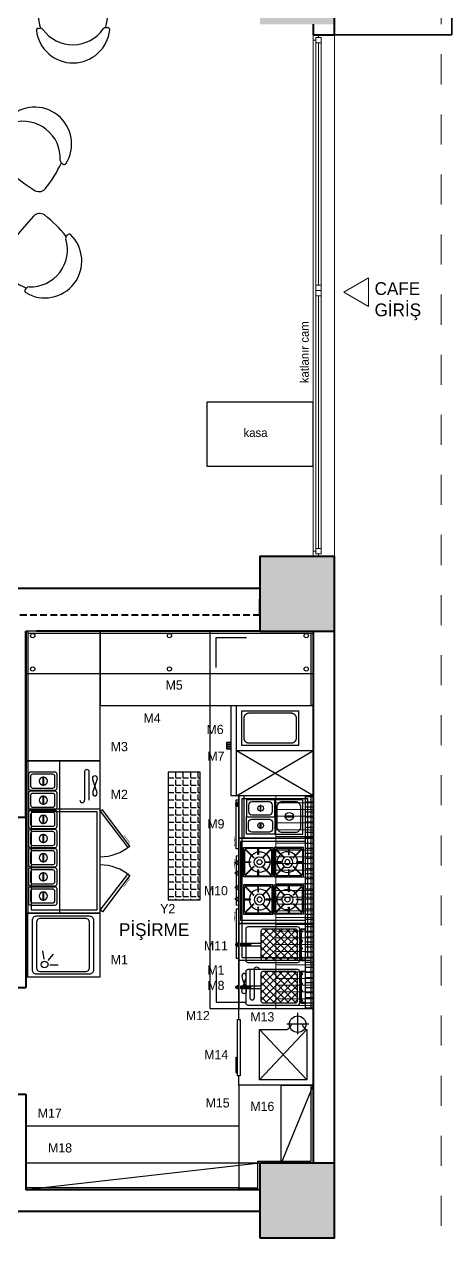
# Model space of a CAD drawing. Header units: millimetres. Extents: x 74484 to 75733, y -23294 to -20860.
# Drawn here: x 75233 to 75634, y -23294 to -22154 of the extents above; entities that cross this region are included whole.
import ezdxf
from ezdxf.enums import TextEntityAlignment as Align

# ---------------------------------------------------------------- set-up
doc = ezdxf.new("R2010")
doc.units = ezdxf.units.MM
doc.linetypes.add('Dashed', pattern=[564.444447, 282.222223, -282.222223])
doc.linetypes.add('tipC$0$HIDDEN2', pattern=[4.7625, 3.175, -1.5875])
for name, color, linetype in [('002 Çizgi', 7, 'Continuous'), ('CIHAZ', 2, 'Continuous'), ('S2000-002 Çizgi', 7, 'Continuous')]:
    doc.layers.add(name, color=color, linetype=linetype)
doc.layers.add('0_Pen_No__62', color=7, linetype='Continuous', lineweight=20, true_color=0xaaaaaa)
for name, color, linetype, lineweight in [('0_Pen_No__7', 7, 'Continuous', 35), ('d duvar', 175, 'Continuous', 40), ('d olcu ic mimari', 251, 'Continuous', 13), ('d pencere', 154, 'Continuous', 13), ('d tarama', 253, 'Continuous', 18), ('d tefriş', 133, 'Continuous', 30), ('d yazi', 155, 'Continuous', 13)]:
    doc.layers.add(name, color=color, linetype=linetype, lineweight=lineweight)
doc.styles.get("Standard").update_dxf_attribs({"font": 'GOTHIC.TTF'})
doc.styles.add('TAKSİM', font='GOTHIC.TTF', dxfattribs={"height": 20})

# ---------------------------------------------------------------- blocks, each defined once
blk = doc.blocks.new('BBB')
for p, q in [((-343, 392), (-343, 392)), ((-342, 392), (-342, 392)), ((-312, 372), (-322, 372)), ((-304, 372), (-312, 372)), ((327, 372), (308, 372))]:
    blk.add_line(p, q)
for centre, radius, start, end in [((2, 353), 347, 6.5329, 173.4671), ((0, 184), 345, 89.716, 144.6382), ((3, 183), 346, 35.4599, 90.2892), ((-322, 392), 20, 180, 270), ((936, 75), 1275, 166.5012, 179.4845), ((-304, 402), 30, 270, 320.9562), ((308, 402), 30, 219.0438, 270), ((-932, 78), 1275, 0.3898, 13.3764), ((327, 392), 20, 270, 0), ((-259, 92), 80, 184.5141, 264.8151), ((0, 2783), 2783, 264.5044, 275.4248), ((263, 92), 80, 270, 355.4859)]:
    blk.add_arc(centre, radius, start, end)
blk = doc.blocks.new('A$C6B106424')
at = {"layer": 'S2000-002 Çizgi'}
h = blk.add_hatch(dxfattribs=at)
h.set_pattern_fill('LINE', color=256, scale=0.5, angle=90, style=0)
h.set_pattern_definition([(90, (-1215.703, -3768.8105), (-1.5875, 1e-16), [])])
h.paths.add_polyline_path([(50.1, 4.3), (43.9, 4.3), (43.9, 0), (50.1, 0)])
for p, q in [((0, 9.3), (42.4, 81.4)), ((0, 81.4), (42.2, 9.3)), ((42.2, 81.4), (42.2, 9.3)), ((0, 9.3), (84.7, 9.3))]:
    blk.add_line(p, q, dxfattribs=at)
for points in [[(0, 4.3), (84.7, 4.3), (84.7, 81.4), (0, 81.4)], [(50.1, 0), (43.9, 0), (43.9, 4.3), (50.1, 4.3)]]:
    blk.add_lwpolyline(points, close=True, dxfattribs=at)
at = {"layer": 'S2000-002 Çizgi', "linetype": 'Dashed'}
blk.add_lwpolyline([(47.2, 67.3), (47.2, 14.3), (79.7, 14.3), (79.7, 67.3)], close=True, dxfattribs=at)
blk.add_lwpolyline([(49.2, 60.3), (49.2, 21.3, 0.414214), (54.2, 16.3), (72.7, 16.3, 0.414214), (77.7, 21.3), (77.7, 60.3, 0.414214), (72.7, 65.3), (54.2, 65.3, 0.414214)], format="xyb", close=True, dxfattribs=at)
blk = doc.blocks.new('A$C5B5611F4')
at = {"layer": 'CIHAZ', "color": 1}
for p, q in [((14.7, 68.5), (14.7, 47.9)), ((24.1, 58.2), (4, 58.2))]:
    blk.add_line(p, q, dxfattribs=at)
at = {"layer": 'CIHAZ', "color": 5, "linetype": 'Dashed'}
for p, q in [((19.8, 66.7), (67, 22.3)), ((67, 66.7), (19.8, 22.3))]:
    blk.add_line(p, q, dxfattribs=at)
at = {"layer": 'CIHAZ', "color": 5}
for points in [[(63.2, 1.8), (10.4, 1.8), (10.4, 4.3), (63.2, 4.3)], [(61.2, 1.8), (48.6, 1.8), (45.6, 0), (59.6, 0)]]:
    blk.add_lwpolyline(points, close=True, dxfattribs=at)
at = {"layer": 'CIHAZ', "color": 1}
blk.add_circle((14.7, 58.2), 7.76, dxfattribs=at)
at = {"layer": 'S2000-002 Çizgi', "linetype": 'Dashed'}
for p, q in [((19.8, 66.7), (67, 66.7)), ((67, 66.7), (67, 22.3)), ((19.8, 22.3), (19.8, 48.1)), ((67, 22.3), (19.8, 22.3))]:
    blk.add_line(p, q, dxfattribs=at)
at = {"layer": 'S2000-002 Çizgi'}
blk.add_lwpolyline([(10.4, 2.8), (0, 2.8), (0, 72.8), (72, 72.8), (72, 2.8), (63.2, 2.8)], dxfattribs=at)
at = {"layer": 'S2000-002 Çizgi', "linetype": 'Dashed'}
for centre, radius, start, end in [((11.6, 71.2), 9.4, 291.2079, 330.9566), ((11, 43), 10.2, 29.6907, 66.7752)]:
    blk.add_arc(centre, radius, start, end, dxfattribs=at)
blk = doc.blocks.new('A$C01E77913')
at = {"layer": 'S2000-002 Çizgi'}
for points in [[(2, 26.8), (15, 26.8, -0.414214), (17, 24.8), (17, 2, -0.414214), (15, 0), (2, 0, -0.414214), (0, 2), (0, 24.8, -0.414214)], [(4, 24.8), (13, 24.8, -0.414214), (15, 22.8), (15, 4, -0.414214), (13, 2), (4, 2, -0.414214), (2, 4), (2, 22.8, -0.414214)]]:
    blk.add_lwpolyline(points, format="xyb", close=True, dxfattribs=at)
blk.add_lwpolyline([(4.7, 14.3), (12.2, 14.3), (12.2, 13.5), (4.7, 13.5)], close=True, dxfattribs=at)
blk.add_circle((8.5, 13.9), 3.82, dxfattribs=at)
blk = doc.blocks.new('143-70-M')
at = {"layer": '002 Çizgi', "color": 7}
for p, q in [((27.4, -97.5), (27.4, 45.5)), ((-37.4, -66), (-37.6, -67.1)), ((-37.6, -67.1), (-37.4, -68.6)), ((-36.9, -65.1), (-37.4, -66)), ((-36.3, -64.7), (-36.9, -65.1)), ((-35.6, -64.5), (-36.3, -64.7)), ((-34.8, -64.7), (-35.6, -64.5)), ((-34.2, -65.1), (-34.8, -64.7)), ((-33.7, -66), (-34.2, -65.1)), ((-33.6, -67.1), (-33.7, -66)), ((-33.7, -68.6), (-33.6, -67.1)), ((-30.3, -60.5), (-30.3, -87.2)), ((-25.9, -87.2), (-25.9, -60.5)), ((-37.6, -81.1), (-37.4, -79.6)), ((-37.4, -68.6), (-36.9, -70.3)), ((-37.4, -79.6), (-36.9, -77.9)), ((-36.9, -70.3), (-36.3, -72.1)), ((-36.9, -77.9), (-36.3, -76)), ((-36.3, -72.1), (-35.6, -74.1)), ((-36.3, -76), (-35.6, -74.1)), ((-35.6, -74.1), (-34.8, -72.1)), ((-35.6, -74.1), (-34.8, -76)), ((-34.8, -72.1), (-34.2, -70.3)), ((-34.8, -76), (-34.2, -77.9)), ((-34.2, -70.3), (-33.7, -68.6)), ((-34.2, -77.9), (-33.7, -79.6)), ((-33.7, -79.6), (-33.6, -81.1)), ((-37.4, -82.2), (-37.6, -81.1)), ((-36.9, -83), (-37.4, -82.2)), ((-36.3, -83.5), (-36.9, -83)), ((-35.6, -83.7), (-36.3, -83.5)), ((-34.8, -83.5), (-35.6, -83.7)), ((-34.2, -83), (-34.8, -83.5)), ((-33.7, -82.2), (-34.2, -83)), ((-33.6, -81.1), (-33.7, -82.2))]:
    blk.add_line(p, q, dxfattribs=at)
for points in [[(-68.4, 10.3), (-42.6, 44.4), (-40.6, 42.9), (-66.4, 8.8)], [(-40.6, -97.5), (29.4, -97.5), (29.4, 45.5), (-40.6, 45.5)], [(-2.6, 45.5), (-2.6, -97.5), (29.4, -97.5), (29.4, 45.5)], [(-68.4, -17.5), (-42.6, -51.6), (-40.6, -50.1), (-66.4, -16)]]:
    blk.add_lwpolyline(points, close=True, dxfattribs=at)
at = {"layer": '002 Çizgi', "color": 7, "linetype": 'Dashed'}
blk.add_lwpolyline([(24.4, -49.5), (24.4, 42.5), (-37.6, 42.5), (-37.6, -49.5)], close=True, dxfattribs=at)
at = {"layer": '002 Çizgi', "color": 7, "const_width": 0.427}
for points in [[(-66.7, 12.5), (-68, 13.5), (-63.8, 19.2), (-62.7, 20.6)], [(-66.7, -19.8), (-68, -20.8), (-63.8, -26.4), (-62.7, -27.8)]]:
    blk.add_lwpolyline(points, dxfattribs=at)
at = {"layer": '002 Çizgi', "color": 7}
blk.add_lwpolyline([(27.4, -52.5), (-40.6, -52.5)], dxfattribs=at)
for centre, radius, start, end in [((-40.6, 42.9), 42.7, 229.4908, 270), ((-40.6, -50.1), 42.7, 90, 130.5092), ((-23.7, -60.5), 2.17, 0, 180), ((-28.1, -87.2), 2.17, 180, 0)]:
    blk.add_arc(centre, radius, start, end, dxfattribs=at)
at = {"layer": '002 Çizgi', "color": 7, "xscale": -1, "rotation": 90}
for p in [(26.8, 38), (26.8, 20), (26.8, 2), (26.8, -16), (26.8, -34), (26.8, -52), (26.8, -70)]:
    blk.add_blockref('A$C01E77913', p, dxfattribs=at)
blk = doc.blocks.new('A$C7E877AE3')
at = {"layer": 'S2000-002 Çizgi'}
for p, q in [((11.5, 47.3), (11.5, 39.4)), ((15.4, 49), (21.5, 43.9)), ((16.7, 52.8), (24.5, 53.9))]:
    blk.add_line(p, q, dxfattribs=at)
for points in [[(0, 68), (60, 68), (60, 70), (0, 70)], [(0, 0), (60, 0), (60, 70), (0, 70)]]:
    blk.add_lwpolyline(points, close=True, dxfattribs=at)
for points in [[(7, 6), (53, 6, 0.414214), (57, 10), (57, 60, 0.414214), (53, 64), (7, 64, 0.414214), (3, 60), (3, 10, 0.414214)], [(9, 10), (51, 10, 0.414214), (55, 14), (55, 56, 0.414214), (51, 60), (9, 60, 0.414214), (5, 56), (5, 14, 0.414214)]]:
    blk.add_lwpolyline(points, format="xyb", close=True, dxfattribs=at)
blk.add_circle((11.7, 52.3), 3.19, dxfattribs=at)
blk = doc.blocks.new('A$C604B7618')
at = {"layer": 'S2000-002 Çizgi'}
blk.add_lwpolyline([(0, 30.6), (30.6, 30.6), (30.6, 0), (0, 0), (0, 30.6)], dxfattribs=at)
blk.add_lwpolyline([(15.5, 29.5), (15.5, 23.4, -0.414214), (15.3, 23.2), (15.2, 23.2, -0.414214), (15, 23.4), (15, 29.5), (2.7, 29.5, 0.668179), (2.3, 28.6), (10.8, 20.1, -0.810443), (10.4, 19.8), (1.6, 28.6, 0.668179), (1, 28.4), (1, 15.5), (7.1, 15.5, -0.414214), (7.3, 15.3), (7.3, 15.2, -0.414214), (7.1, 15), (1, 15), (1, 2.7, 0.668179), (1.9, 2.3), (10.4, 10.8, -0.810443), (10.8, 10.4), (2, 1.6, 0.668179), (2.2, 1), (15, 1), (15, 7.1, -0.414214), (15.2, 7.3), (15.3, 7.3, -0.414214), (15.5, 7.1), (15.5, 1), (27.9, 1, 0.668179), (28.3, 1.9), (19.8, 10.4, -0.810443), (20.2, 10.8), (29, 2, 0.668179), (29.5, 2.2), (29.5, 15), (23.4, 15, -0.414214), (23.2, 15.2), (23.2, 15.3, -0.414214), (23.4, 15.5), (29.5, 15.5), (29.5, 28.4, 0.668179), (29, 28.6), (20.2, 19.8, -0.810443), (19.8, 20.1), (28.3, 28.6, 0.668179), (27.9, 29.5)], format="xyb", close=True, dxfattribs=at)
for radius in [10.8, 5.66, 2.6]:
    blk.add_circle((15.3, 13.8), radius, dxfattribs=at)
blk = doc.blocks.new('A$C7A250C34')
at = {"layer": 'S2000-002 Çizgi'}
h = blk.add_hatch(dxfattribs=at)
h.set_pattern_fill('ANSI31', color=256, scale=1.5, angle=45, style=0)
h.set_pattern_definition([(90, (-2508.419, -6412.801), (-4.7625, 9e-16), [])])
h.paths.add_polyline_path([(0, 72.9), (0, 65.9), (80, 65.9), (80, 72.9)])
for points in [[(0, 2.9), (80, 2.9), (80, 72.9), (0, 72.9)], [(80, 65.9), (0, 65.9), (0, 72.9), (80, 72.9)], [(3, 4.9), (77, 4.9), (77, 65.9), (3, 65.9)], [(21.2, 2.9), (24.8, 2.9), (24.8, 1.5), (21.2, 1.5)], [(22.2, 1.5), (23.6, 1.5), (23.6, 0), (22.2, 0)], [(31, 2.9), (34.7, 2.9), (34.7, 1.5), (31, 1.5)], [(32, 1.5), (33.5, 1.5), (33.5, 0), (32, 0)], [(44.6, 2.9), (48.2, 2.9), (48.2, 1.5), (44.6, 1.5)], [(45.5, 1.5), (47, 1.5), (47, 0), (45.5, 0)], [(55.2, 2.9), (58.8, 2.9), (58.8, 1.5), (55.2, 1.5)], [(56.2, 1.5), (57.6, 1.5), (57.6, 0), (56.2, 0)]]:
    blk.add_lwpolyline(points, close=True, dxfattribs=at)
at = {"layer": 'S2000-002 Çizgi', "yscale": 0.8999999999996362}
for p, xscale, zscale in [((36.2, 36.4), -0.8999999999996362, 0.9), ((43.8, 36.4), 0.8999999999996362, 0.8999999999996362)]:
    blk.add_blockref('A$C604B7618', p, dxfattribs=dict(at, xscale=xscale, zscale=zscale))
at = {"layer": 'S2000-002 Çizgi', "yscale": 0.8999999999996362, "rotation": 180}
for p, xscale, zscale in [((36.2, 35.1), 0.8999999999996362, 0.8999999999996362), ((43.8, 35.1), -0.8999999999996362, 0.9)]:
    blk.add_blockref('A$C604B7618', p, dxfattribs=dict(at, xscale=xscale, zscale=zscale))
blk = doc.blocks.new('A$C063E11E5')
at = {"layer": 'S2000-002 Çizgi'}
h = blk.add_hatch(dxfattribs=at)
h.set_pattern_fill('ANSI31', color=256, scale=1.5, angle=45, style=0)
h.set_pattern_definition([(90, (-3458.603, -4993.7387), (-4.7625, 9e-16), [])])
h.paths.add_polyline_path([(0, 72.6), (0, 65.6), (80, 65.6), (80, 72.6)])
h = blk.add_hatch(color=256, dxfattribs=at)
h.paths.add_polyline_path([(35, 61.8), (35, 62.4), (35, 65.6), (34.4, 65.6), (34.4, 62.4, -0.414214), (33.4, 61.4), (33, 61.4), (33, 60.8), (34, 60.8, 0.414214)])
h.paths.add_polyline_path([(32, 61.4), (24, 61.4), (24, 60.8), (32, 60.8)])
h.paths.add_polyline_path([(23, 61.4), (17, 61.4), (17, 60.8), (23, 60.8)])
h.paths.add_polyline_path([(16, 61.4), (8, 61.4), (8, 60.8), (16, 60.8)])
h.paths.add_polyline_path([(5.6, 62.4), (5.6, 65.6), (5, 65.6), (5, 61.8, 0.414214), (6, 60.8), (6.6, 60.8), (7, 60.8), (7, 61.4), (6.6, 61.4, -0.414214)])
h = blk.add_hatch(dxfattribs=at)
h.set_pattern_fill('ANSI37', color=256, scale=1.5, style=0)
h.set_pattern_definition([(45, (-3527.4763, -4981.5224), (-3.367596, 3.367596), []), (135, (-3527.4763, -4981.5224), (-3.367596, -3.367596), [])])
h.paths.add_polyline_path([(35, 55.8, 0.414214), (33, 57.8), (7, 57.8, 0.414214), (5, 55.8), (5, 26, 0.414214), (7, 24), (33, 24, 0.414214), (35, 26)])
h = blk.add_hatch(color=256, dxfattribs=at)
h.paths.add_polyline_path([(75, 61.8), (75, 62.4), (75, 65.6), (74.4, 65.6), (74.4, 62.4, -0.414214), (73.4, 61.4), (73, 61.4), (73, 60.8), (74, 60.8, 0.414214)])
h.paths.add_polyline_path([(72, 61.4), (64, 61.4), (64, 60.8), (72, 60.8)])
h.paths.add_polyline_path([(63, 61.4), (57, 61.4), (57, 60.8), (63, 60.8)])
h.paths.add_polyline_path([(56, 61.4), (48, 61.4), (48, 60.8), (56, 60.8)])
h.paths.add_polyline_path([(45.6, 62.4), (45.6, 65.6), (45, 65.6), (45, 61.8, 0.414214), (46, 60.8), (46.6, 60.8), (47, 60.8), (47, 61.4), (46.6, 61.4, -0.414214)])
h = blk.add_hatch(dxfattribs=at)
h.set_pattern_fill('ANSI37', color=256, scale=1.5, style=0)
h.set_pattern_definition([(45, (-3487.4763, -4981.5224), (-3.367596, 3.367596), []), (135, (-3487.4763, -4981.5224), (-3.367596, -3.367596), [])])
h.paths.add_polyline_path([(75, 55.8, 0.414214), (73, 57.8), (47, 57.8, 0.414214), (45, 55.8), (45, 26, 0.414214), (47, 24), (73, 24, 0.414214), (75, 26)])
for points in [[(18.5, 14), (21.5, 14), (21.5, 4.8), (18.5, 4.8)], [(58.5, 14), (61.5, 14), (61.5, 4.8), (58.5, 4.8)]]:
    blk.add_hatch(color=256, dxfattribs=at).paths.add_polyline_path(points)
for p, q in [((5, 61.8), (5, 65.6)), ((5, 65.6), (5.6, 65.6)), ((5.6, 65.6), (5.6, 62.4)), ((6.6, 60.8), (6, 60.8)), ((6.6, 61.4), (7, 61.4)), ((7, 60.8), (6.6, 60.8)), ((7, 59.8), (7, 62.3)), ((8, 59.8), (8, 62.3)), ((8, 61.4), (16, 61.4)), ((16, 60.8), (8, 60.8)), ((16, 59.8), (16, 62.3)), ((17, 59.8), (17, 62.3)), ((17, 61.4), (23, 61.4)), ((23, 60.8), (17, 60.8)), ((23, 59.8), (23, 62.3)), ((24, 59.8), (24, 62.3)), ((24, 61.4), (32, 61.4)), ((32, 60.8), (24, 60.8)), ((32, 59.8), (32, 62.3)), ((33, 59.8), (33, 62.3)), ((33, 61.4), (33.4, 61.4)), ((34, 60.8), (33, 60.8)), ((34.4, 65.6), (34.4, 62.4)), ((35, 65.6), (34.4, 65.6)), ((35, 62.4), (35, 65.6)), ((35, 62.4), (35, 61.8)), ((45, 65.6), (45.6, 65.6)), ((45, 61.8), (45, 65.6)), ((45.6, 65.6), (45.6, 62.4)), ((46.6, 60.8), (46, 60.8)), ((46.6, 61.4), (47, 61.4)), ((47, 60.8), (46.6, 60.8)), ((47, 59.8), (47, 62.3)), ((48, 59.8), (48, 62.3)), ((48, 61.4), (56, 61.4)), ((56, 60.8), (48, 60.8)), ((56, 59.8), (56, 62.3)), ((57, 59.8), (57, 62.3)), ((57, 61.4), (63, 61.4)), ((63, 60.8), (57, 60.8)), ((63, 59.8), (63, 62.3)), ((64, 59.8), (64, 62.3)), ((64, 61.4), (72, 61.4)), ((72, 60.8), (64, 60.8)), ((72, 59.8), (72, 62.3)), ((73, 59.8), (73, 62.3)), ((73, 61.4), (73.4, 61.4)), ((74, 60.8), (73, 60.8)), ((75, 65.6), (74.4, 65.6)), ((74.4, 65.6), (74.4, 62.4)), ((75, 62.4), (75, 65.6)), ((75, 62.4), (75, 61.8))]:
    blk.add_line(p, q, dxfattribs=at)
for points in [[(0, 72.6), (80, 72.6), (80, 65.6), (0, 65.6)], [(0, 2.6), (80, 2.6), (80, 72.6), (0, 72.6)], [(19, 24), (19, 14), (21, 14), (21, 24)], [(59, 24), (59, 14), (61, 14), (61, 24)], [(18.5, 14), (21.5, 14), (21.5, 4.8), (18.5, 4.8)], [(58.5, 14), (61.5, 14), (61.5, 4.8), (58.5, 4.8)], [(18.4, 2.6), (21.6, 2.6), (21.6, 1.3), (18.4, 1.3)], [(19.3, 1.3), (20.7, 1.3), (20.7, 0), (19.3, 0)], [(58.4, 2.6), (61.6, 2.6), (61.6, 1.3), (58.4, 1.3)], [(59.3, 1.3), (60.7, 1.3), (60.7, 0), (59.3, 0)]]:
    blk.add_lwpolyline(points, close=True, dxfattribs=at)
for points in [[(29, 9.8), (5, 9.8, -0.414214), (3, 11.8), (3, 57.8, -0.414214), (5, 59.8), (7, 59.8)], [(33, 59.8), (35, 59.8, -0.414214), (37, 57.8), (37, 11.8, -0.414214), (35, 9.8), (29, 9.8)], [(69, 9.8), (45, 9.8, -0.414214), (43, 11.8), (43, 57.8, -0.414214), (45, 59.8), (47, 59.8)], [(73, 59.8), (75, 59.8, -0.414214), (77, 57.8), (77, 11.8, -0.414214), (75, 9.8), (69, 9.8)]]:
    blk.add_lwpolyline(points, format="xyb", dxfattribs=at)
for points in [[(7, 57.8), (33, 57.8, -0.414214), (35, 55.8), (35, 26, -0.414214), (33, 24), (7, 24, -0.414214), (5, 26), (5, 55.8, -0.414214)], [(47, 57.8), (73, 57.8, -0.414214), (75, 55.8), (75, 26, -0.414214), (73, 24), (47, 24, -0.414214), (45, 26), (45, 55.8, -0.414214)]]:
    blk.add_lwpolyline(points, format="xyb", close=True, dxfattribs=at)
for points in [[(8, 59.8), (16, 59.8)], [(17, 59.8), (23, 59.8)], [(24, 59.8), (32, 59.8)], [(48, 59.8), (56, 59.8)], [(57, 59.8), (63, 59.8)], [(64, 59.8), (72, 59.8)]]:
    blk.add_lwpolyline(points, dxfattribs=at)
for centre, radius, start, end in [((6, 61.8), 1, 180, 270), ((6.6, 62.4), 1, 180, 270), ((7.5, 62.3), 0.5, 0, 180), ((16.5, 62.3), 0.5, 0, 180), ((23.5, 62.3), 0.5, 0, 180), ((32.5, 62.3), 0.5, 0, 180), ((33.4, 62.4), 1, 270, 0), ((34, 61.8), 1, 270, 0), ((46, 61.8), 1, 180, 270), ((46.6, 62.4), 1, 180, 270), ((47.5, 62.3), 0.5, 0, 180), ((56.5, 62.3), 0.5, 0, 180), ((63.5, 62.3), 0.5, 0, 180), ((72.5, 62.3), 0.5, 0, 180), ((73.4, 62.4), 1, 270, 0), ((74, 61.8), 1, 270, 0)]:
    blk.add_arc(centre, radius, start, end, dxfattribs=at)
blk = doc.blocks.new('A$C54B26B33')
at = {"layer": 'S2000-002 Çizgi'}
blk.add_lwpolyline([(0, 0), (26.5, 0), (26.5, 16.2), (0, 16.2)], close=True, dxfattribs=at)
blk.add_lwpolyline([(5, 2), (21.5, 2, 0.414214), (24.5, 5), (24.5, 11.2, 0.414214), (21.5, 14.2), (5, 14.2, 0.414214), (2, 11.2), (2, 5, 0.414214)], format="xyb", close=True, dxfattribs=at)
blk = doc.blocks.new('A$C7FB766F8')
at = {"layer": 'S2000-002 Çizgi'}
h = blk.add_hatch(dxfattribs=at)
h.set_pattern_fill('ANSI31', color=256, scale=1.5, angle=45, style=0)
h.set_pattern_definition([(90, (-3928.432, -4962.946), (-4.7625, 9e-16), [])])
h.paths.add_polyline_path([(40, 65.9), (40, 72.9), (0, 72.9), (0, 65.9)])
blk.add_line((0, 7.9), (40, 7.9), dxfattribs=at)
for points in [[(0, 2.9), (40, 2.9), (40, 72.9), (0, 72.9)], [(0, 72.9), (40, 72.9), (40, 65.9), (0, 65.9)], [(3.8, 63.4), (3.8, 36.9), (36.3, 36.9), (36.3, 63.4)], [(19.9, 47), (19.9, 54.5), (19.2, 54.5), (19.2, 47)], [(14.5, 23.9), (9.3, 23.9), (9.3, 23.4), (14.5, 23.4)], [(25.5, 23.9), (30.7, 23.9), (30.7, 23.4), (25.5, 23.4)], [(9.9, 2.9), (6.3, 2.9), (6.3, 1.5), (9.9, 1.5)], [(9, 1.5), (7.5, 1.5), (7.5, 0), (9, 0)]]:
    blk.add_lwpolyline(points, close=True, dxfattribs=at)
blk.add_lwpolyline([(5.8, 56.4), (5.8, 43.9, 0.414214), (10.8, 38.9), (29.3, 38.9, 0.414214), (34.3, 43.9), (34.3, 56.4, 0.414214), (29.3, 61.4), (10.8, 61.4, 0.414214)], format="xyb", close=True, dxfattribs=at)
for centre, radius in [((19.5, 50.7), 3.82), ((11.9, 23.7), 2.68), ((28.1, 23.7), 2.68)]:
    blk.add_circle(centre, radius, dxfattribs=at)
at = {"layer": 'S2000-002 Çizgi', "rotation": 90}
blk.add_blockref('A$C54B26B33', (20, 10.4), dxfattribs=at)
at = {"layer": 'S2000-002 Çizgi', "xscale": -1, "rotation": 270}
blk.add_blockref('A$C54B26B33', (20, 10.4), dxfattribs=at)
blk = doc.blocks.new('A$C64FA51E0')
at = {"layer": '002 Çizgi', "color": 7}
blk.add_line((200, 95.8), (0, 95.8), dxfattribs=at)
for points in [[(200, 27.8), (200, 97.8), (0, 97.8), (0, 27.8)], [(183.6, 30.8), (182.1, 31), (180.4, 31.5), (178.5, 32.1), (176.6, 32.8), (174.6, 33.6), (172.8, 34.2), (171.1, 34.7), (169.6, 34.8), (168.5, 34.7), (167.7, 34.2), (167.2, 33.6), (167, 32.8), (167.2, 32.1), (167.7, 31.5), (168.5, 31), (169.6, 30.8), (171.1, 31), (172.8, 31.5), (174.6, 32.1), (176.6, 32.8), (178.5, 33.6), (180.4, 34.2), (182.1, 34.7), (183.6, 34.8), (184.7, 34.7), (185.5, 34.2), (186, 33.6), (186.2, 32.8), (186, 32.1), (185.5, 31.5), (184.7, 31)], [(49.9, 25.3), (3.9, 25.3), (4, 27.8), (50, 27.8)], [(56.8, 25.3), (102.8, 25.3), (102.6, 27.8), (56.6, 27.8)], [(106.7, 25.3), (152.7, 25.3), (152.6, 27.8), (106.6, 27.8)]]:
    blk.add_lwpolyline(points, close=True, dxfattribs=at)
at = {"layer": '002 Çizgi', "color": 7, "linetype": 'Dashed'}
blk.add_lwpolyline([(152, 92.8), (3, 92.8), (3, 30.8), (152, 30.8)], close=True, dxfattribs=at)
at = {"layer": '002 Çizgi', "color": 7}
blk.add_lwpolyline([(155, 95.8), (155, 27.8)], dxfattribs=at)
for points in [[(189.7, 42.5), (163, 42.5, -1), (163, 46.8)], [(163, 38.2), (189.7, 38.2, 1), (189.7, 42.5)]]:
    blk.add_lwpolyline(points, format="xyb", dxfattribs=at)
at = {"layer": '002 Çizgi', "color": 7, "const_width": 0.427}
for points in [[(47.1, 25.4), (47, 23.7), (39.9, 24.1), (38.1, 24.2)], [(59.6, 25.4), (59.6, 23.8), (66.7, 24.1), (68.5, 24.2)], [(109.5, 25.4), (109.6, 23.8), (116.7, 24.1), (118.5, 24.2)]]:
    blk.add_lwpolyline(points, dxfattribs=at)

msp = doc.modelspace()

# ---------------------------------------------------------------- hatches: boundary and pattern name
at = {"layer": 'd olcu ic mimari'}
h = msp.add_hatch(dxfattribs=at)
h.set_pattern_fill('ANSI31', color=256, scale=2, angle=315)
h.set_pattern_definition([(0, (-177.7096, 0), (2e-15, 6.35), [])])
h.paths.add_polyline_path([(75504.2, -22878.8), (75469.2, -22878.8), (75469.2, -23078.8), (75504.2, -23078.8)])
at = {"layer": 'd tarama'}
h = msp.add_hatch(color=256, dxfattribs=at)
h.dxf.hatch_style = 1
h.paths.add_polyline_path([(74539.1, -21155.9), (74499.1, -21155.9), (74499.1, -21498.9), (74539.1, -21498.9), (74539.1, -21449.2), (74539.1, -21449.2), (74539.1, -21444.2), (74539.1, -21429.2)])
h.paths.add_polyline_path([(75524.2, -21429.2), (75454.2, -21429.2), (75454.2, -21499.2), (75524.2, -21499.2)])
h.paths.add_polyline_path([(75524.2, -22084.1), (75454.2, -22084.1), (75454.2, -22154.1), (75524.2, -22154.1)])
h.paths.add_polyline_path([(74554.1, -22084.1), (74484.1, -22084.1), (74484.1, -22154.1), (74554.1, -22154.1)])
h.paths.add_polyline_path([(74554.1, -22654.1), (74484.1, -22654.1), (74484.1, -22724.1), (74554.1, -22724.1)])
h.paths.add_polyline_path([(75524.2, -22654.1), (75454.2, -22654.1), (75454.2, -22724.1), (75524.2, -22724.1)])
h.paths.add_polyline_path([(75524.2, -23224.1), (75454.2, -23224.1), (75454.2, -23294.1), (75524.2, -23294.1)])
h.paths.add_polyline_path([(74554.1, -23224.1), (74484.1, -23224.1), (74484.1, -23294.1), (74554.1, -23294.1)])
at = {"layer": 'S2000-002 Çizgi'}
h = msp.add_hatch(dxfattribs=at)
h.set_pattern_fill('ANGLE', color=256)
h.set_pattern_definition([(0, (0, 0), (0, 6.985), [5.08, -1.905]), (90, (0, 0), (-6.985, 4e-16), [5.08, -1.905])])
h.paths.add_polyline_path([(75398.1, -22856.6), (75368.1, -22856.6), (75368.1, -22976.6), (75398.1, -22976.6)])

# ---------------------------------------------------------------- linework, layer by layer
at = {"layer": '0_Pen_No__62', "linetype": 'Dashed', "ltscale": 0.1}
msp.add_line((75624.2, -21279.2), (75624.2, -23294.1), dxfattribs=at)
at = {"layer": '0_Pen_No__7', "linetype": 'Continuous'}
for p, q in [((75634.2, -22164.1), (75634.2, -21964.1)), ((75634.2, -21964.1), (75634.2, -22164.1)), ((75524.2, -22164.1), (75634.2, -22164.1)), ((75634.2, -22164.1), (75524.2, -22164.1))]:
    msp.add_line(p, q, dxfattribs=at)
at = {"layer": 'd duvar'}
for p, q in [((75524.2, -22164.1), (75524.2, -21959.1)), ((75504.2, -22154.1), (75504.2, -22164.1)), ((75504.2, -22164.1), (75509.2, -22164.1)), ((75509.2, -22164.1), (75524.2, -22164.1)), ((75524.2, -23224.1), (75524.2, -22654.1)), ((75454.2, -22684.1), (75194.2, -22684.1)), ((75454.2, -22709.1), (75454.2, -22694.1)), ((75234.2, -22724.1), (75234.2, -23059.1)), ((75234.2, -22899.1), (75234.2, -22724.1)), ((75454.2, -22724.1), (75244.2, -22724.1)), ((75504.2, -22724.1), (75504.2, -23224.1)), ((75194.2, -22899.1), (75234.2, -22899.1)), ((75219.2, -23059.1), (75234.2, -23059.1)), ((75219.2, -23059.1), (75234.2, -23059.1)), ((75219.2, -23159.1), (75234.2, -23159.1)), ((75234.2, -23159.1), (75234.2, -23249.1)), ((75454.2, -23249.1), (75234.2, -23249.1)), ((74554.1, -23269.1), (75454.2, -23269.1))]:
    msp.add_line(p, q, dxfattribs=at)
at = {"layer": 'd duvar', "linetype": 'tipC$0$HIDDEN2', "ltscale": 2}
msp.add_line((75454.2, -22709.1), (75219.2, -22709.1), dxfattribs=at)
at = {"layer": 'd duvar', "flags": 128}
for points in [[(75454.2, -22724.1), (75524.2, -22724.1), (75524.2, -22654.1), (75454.2, -22654.1)], [(75454.2, -23294.1), (75524.2, -23294.1), (75524.2, -23224.1), (75454.2, -23224.1)]]:
    msp.add_lwpolyline(points, close=True, dxfattribs=at)
at = {"layer": 'd olcu ic mimari'}
msp.add_lwpolyline([(75504.2, -23078.8), (75469.2, -23078.8), (75469.2, -22878.8), (75504.2, -22878.8)], close=True, dxfattribs=at)
at = {"layer": 'd pencere'}
for p, q in [((75504.2, -22164.1), (75509.2, -22164.1)), ((75504.2, -22164.1), (75504.2, -22654.1)), ((75504.2, -22169.1), (75504.2, -22164.1)), ((75506.7, -22169.1), (75504.2, -22169.1)), ((75504.2, -22404.1), (75504.2, -22169.1)), ((75509.2, -22166.6), (75506.7, -22166.6)), ((75506.7, -22166.6), (75506.7, -22169.1)), ((75506.7, -22171.6), (75506.7, -22166.6)), ((75506.7, -22166.6), (75511.7, -22166.6)), ((75506.7, -22171.6), (75506.7, -22399.1)), ((75511.7, -22171.6), (75506.7, -22171.6)), ((75509.2, -22164.1), (75509.2, -22166.6)), ((75509.2, -22171.6), (75509.2, -22399.1)), ((75511.7, -22166.6), (75511.7, -22171.6)), ((75511.7, -22171.6), (75511.7, -22399.1)), ((75511.7, -22171.6), (75511.7, -22399.1)), ((75524.2, -22164.1), (75524.2, -22654.1)), ((75506.7, -22404.1), (75506.7, -22399.1)), ((75506.7, -22399.1), (75511.7, -22399.1)), ((75511.7, -22399.1), (75511.7, -22404.1)), ((75504.2, -22649.1), (75504.2, -22404.1)), ((75511.7, -22404.1), (75506.7, -22404.1)), ((75506.7, -22409.1), (75506.7, -22404.1)), ((75506.7, -22404.1), (75511.7, -22404.1)), ((75506.7, -22409.1), (75506.7, -22646.6)), ((75511.7, -22409.1), (75506.7, -22409.1)), ((75509.2, -22409.1), (75509.2, -22646.6)), ((75511.7, -22404.1), (75511.7, -22409.1)), ((75511.7, -22409.1), (75511.7, -22646.6)), ((75511.7, -22409.1), (75511.7, -22646.6)), ((75504.2, -22654.1), (75504.2, -22649.1)), ((75504.2, -22649.1), (75506.7, -22649.1)), ((75506.7, -22651.6), (75506.7, -22646.6)), ((75506.7, -22646.6), (75511.7, -22646.6)), ((75506.7, -22649.1), (75506.7, -22651.6)), ((75506.7, -22651.6), (75509.2, -22651.6)), ((75511.7, -22651.6), (75506.7, -22651.6)), ((75509.2, -22651.6), (75509.2, -22654.1)), ((75511.7, -22646.6), (75511.7, -22651.6))]:
    msp.add_line(p, q, dxfattribs=at)
at = {"layer": 'd yazi'}
msp.add_lwpolyline([(75533, -22405.8), (75556.2, -22419.3), (75556.2, -22392.4)], close=True, dxfattribs=at)
at = {"layer": 'S2000-002 Çizgi'}
for p, q in [((75304.2, -22724.1), (75234.2, -22724.1)), ((75504.2, -23150.8), (75474.2, -23224.1)), ((75454.2, -23224.1), (75234.2, -23249.1))]:
    msp.add_line(p, q, dxfattribs=at)
for points in [[(75404.2, -22569.1), (75504.2, -22569.1), (75504.2, -22509.1), (75404.2, -22509.1)], [(75304.2, -22724.1), (75234.2, -22724.1), (75234.2, -22846.1), (75304.2, -22846.1)], [(75236.2, -22846.1), (75234.2, -22846.1), (75234.2, -22724.1), (75236.2, -22724.1)], [(75234.2, -22764.1), (75504.2, -22764.1), (75504.2, -22724.1), (75234.2, -22724.1)], [(75236.2, -22726.1), (75304.2, -22726.1), (75304.2, -22724.1), (75236.2, -22724.1)], [(75504.2, -22724.1), (75304.2, -22724.1), (75304.2, -22794.1), (75504.2, -22794.1)], [(75304.2, -22726.1), (75504.2, -22726.1), (75504.2, -22724.1), (75304.2, -22724.1)], [(75504.2, -22724.1), (75407.1, -22724.1), (75407.1, -23078.8), (75504.2, -23078.8)], [(75502.2, -22726.1), (75504.2, -22726.1), (75504.2, -22794.1), (75502.2, -22794.1)], [(75368.1, -22976.6), (75398.1, -22976.6), (75398.1, -22856.6), (75368.1, -22856.6)], [(75434.2, -23150.8), (75434.2, -23249.1), (75454.2, -23249.1), (75454.2, -23224.1), (75504.2, -23224.1), (75504.2, -23150.8)], [(75504.2, -23224.1), (75474.2, -23224.1), (75474.2, -23150.8), (75504.2, -23150.8)], [(75234.2, -23189.1), (75434.2, -23189.1), (75434.2, -23249.1), (75234.2, -23249.1)], [(75234.2, -23249.1), (75454.2, -23249.1), (75454.2, -23224.1), (75234.2, -23224.1)]]:
    msp.add_lwpolyline(points, close=True, dxfattribs=at)
for points in [[(75413.1, -22758.5), (75413.1, -22730.1), (75441.5, -22730.1)], [(75413.1, -23044.4), (75413.1, -23072.8), (75441.5, -23072.8)], [(75434.2, -23247.1), (75452.2, -23247.1), (75452.2, -23222.1), (75502.2, -23222.1), (75502.2, -23150.8)], [(75434.2, -23247.1), (75234.2, -23247.1)]]:
    msp.add_lwpolyline(points, dxfattribs=at)
for centre in [(75240.8, -22728.4), (75369.2, -22728.4), (75497.6, -22728.4), (75240.8, -22759.8), (75369.2, -22759.8), (75497.6, -22759.8)]:
    msp.add_circle(centre, 2, dxfattribs=at)

# ---------------------------------------------------------------- block references
at = {"layer": 'd olcu ic mimari', "rotation": 270}
msp.add_blockref('A$C64FA51E0', (75406.4, -22878.8), dxfattribs=at)
at = {"layer": 'd tefriş', "extrusion": (0, 0, -1)}
for p, xscale, yscale, zscale, rotation in [((-75278.5, -22120.4), -0.1000000000000007, 0.1000000000000008, -0.1000000000000007, 179.4237750580315), ((-75220.4, -22294.1), -0.1000000000000006, 0.1000000000000006, -0.1000000000000006, 38.65317998240248), ((-75224.3, -22354.8), -0.1000000000000006, 0.1000000000000006, -0.1000000000000006, 127.5985292231887)]:
    msp.add_blockref('BBB', p, dxfattribs=dict(at, xscale=xscale, yscale=yscale, zscale=zscale, rotation=rotation))
at = {"layer": 'S2000-002 Çizgi', "xscale": -1, "rotation": 270}
msp.add_blockref('A$C6B106424', (75422.9, -22878.8), dxfattribs=at)
at = {"layer": 'S2000-002 Çizgi'}
for name, p, rotation in [('143-70-M', (75263.6, -22943.6), 180), ('A$C7FB766F8', (75431.1, -22878.8), 270), ('A$C7A250C34', (75431.1, -22918.8), 270), ('A$C7E877AE3', (75304.2, -23049.1), 90), ('A$C063E11E5', (75431.4, -22998.8), 270), ('A$C5B5611F4', (75431.4, -23078.8), 270)]:
    msp.add_blockref(name, p, dxfattribs=dict(at, rotation=rotation))

# ---------------------------------------------------------------- texts
at = {"style": 'TAKSİM'}
for s, p in [('M5', (75373.6, -22779.2)), ('M4', (75352.9, -22810.2)), ('M6', (75412, -22820.9)), ('M3', (75322.1, -22837)), ('M7', (75412.8, -22846)), ('M2', (75322.1, -22881.9)), ('M9', (75412.8, -22909.6)), ('M10', (75412.8, -22972.3)), ('Y2', (75367.6, -22989.2)), ('M11', (75412.8, -23024.1)), ('M1', (75322.1, -23037.2)), ('M1', (75412.8, -23046.9)), ('M8', (75412.8, -23061.4)), ('M12', (75395.8, -23089.7)), ('M13', (75456.4, -23090.9)), ('M14', (75413.1, -23126.4)), ('M15', (75414.4, -23171.7)), ('M17', (75256.8, -23181.4)), ('M16', (75456.4, -23175)), ('M18', (75266.5, -23214))]:
    msp.add_text(s, height=8.64, dxfattribs=at).set_placement(p, align=Align.CENTER)
at = {"layer": 'd yazi'}
msp.add_text('PİŞİRME', height=12, dxfattribs=at).set_placement((75321.8, -23010.7))
at = {"layer": 'd yazi', "insert": (75561.8, -22396.4), "char_height": 12, "attachment_point": 1}
msp.add_mtext_dynamic_manual_height_columns('CAFE\\PGİRİŞ', width=112.385, gutter_width=12.5, heights=[0], dxfattribs=at)
at = {"layer": 'd yazi', "insert": (75492, -22491.3), "char_height": 8, "attachment_point": 1, "rotation": 90}
msp.add_mtext_dynamic_manual_height_columns('katlanır cam', width=112.385, gutter_width=12.5, heights=[0], dxfattribs=at)
at = {"layer": 'S2000-002 Çizgi'}
msp.add_text('kasa', height=8, dxfattribs=at).set_placement((75438.7, -22541.8))

doc.saveas('drawing.dxf')
